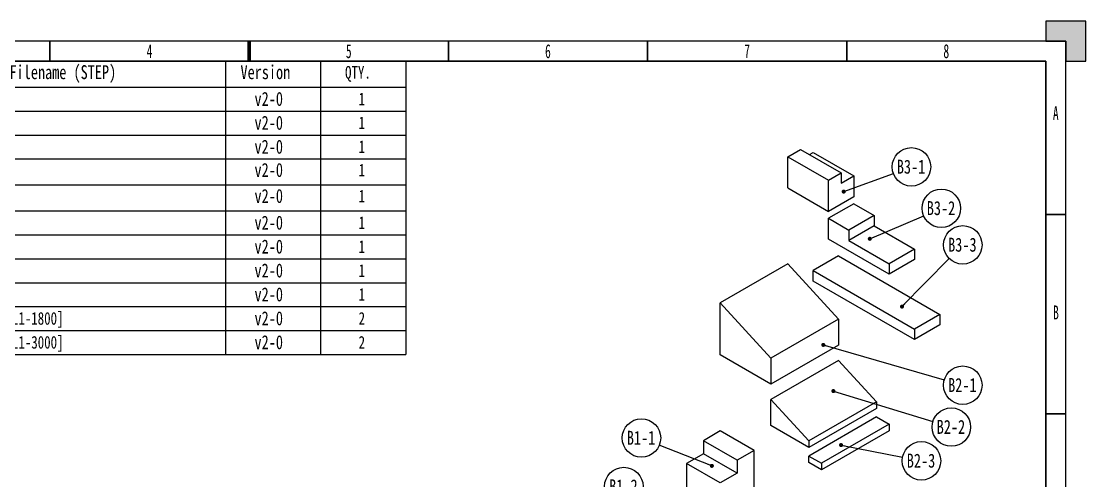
# Model space of a CAD drawing. Header units: millimetres. Extents: x 0 to 420, y 0 to 297.
# Drawn here: x 152.8 to 420, y 181.7 to 297 of the extents above; entities that cross this region are included whole.
import ezdxf

# ---------------------------------------------------------------- set-up
doc = ezdxf.new("R2010")
doc.units = ezdxf.units.MM
for name, color, linetype in [('ANNOTATION', 150, 'Continuous'), ('BORDER', 7, 'Continuous'), ('MODELS', 7, 'Continuous')]:
    doc.layers.add(name, color=color, linetype=linetype)
doc.styles.add('SLDTEXTSTYLE0', font='TXT', dxfattribs={"width": 0.605})
doc.styles.add('SLDTEXTSTYLE1', font='TXT', dxfattribs={"width": 0.75})
doc.dimstyles.new('SLDDIMSTYLE0', dxfattribs={"dimtxt": 0.18, "dimasz": 1.016, "dimexe": 0, "dimexo": 0.0625, "dimgap": 0, "dimtad": 0, "dimtih": 1, "dimtoh": 1, "dimdec": 0, "dimrnd": 1e-09, "dimzin": 0, "dimdsep": 46, "dimtxsty": 'Standard', "dimblk1": 'DOT', "dimblk2": 'DOT', "dimsah": 1, "dimcen": 0.09, "dimadec": 0, "dimazin": 0, "dimtfac": 1.016, "dimtdec": 0, "dimtofl": 0, "dimtmove": 0, "dimatfit": 3, "dimldrblk": 'DOT', "dimfxl": 1, "dimfrac": 2, "dimtolj": 1, "dimtzin": 0, "dimarcsym": 0})

# ---------------------------------------------------------------- blocks, each defined once
blk = doc.blocks.new('SW_TABLEANNOTATION_0')
at = {"layer": 'MODELS', "color": 0}
for p, q in [((0, 0), (0, -6.53)), ((0, 0), (25.88, 0)), ((25.88, 0), (25.88, -6.53)), ((25.88, 0), (73.53, 0)), ((73.53, 0), (73.53, -6.53)), ((73.53, 0), (110.5, 0)), ((110.5, 0), (110.5, -6.53)), ((110.5, 0), (184.06, 0)), ((184.06, 0), (184.06, -6.53)), ((184.06, 0), (207.94, 0)), ((207.94, 0), (207.94, -6.53)), ((207.94, 0), (229.36, 0)), ((229.36, 0), (229.36, -6.53)), ((0, -6.53), (25.88, -6.53)), ((0, -6.53), (0, -12.53)), ((25.88, -6.53), (73.53, -6.53)), ((25.88, -6.53), (25.88, -12.53)), ((73.53, -6.53), (110.5, -6.53)), ((73.53, -6.53), (73.53, -12.53)), ((110.5, -6.53), (184.06, -6.53)), ((110.5, -6.53), (110.5, -12.53)), ((184.06, -6.53), (207.94, -6.53)), ((184.06, -6.53), (184.06, -12.53)), ((207.94, -6.53), (229.36, -6.53)), ((207.94, -6.53), (207.94, -12.53)), ((229.36, -6.53), (229.36, -12.53)), ((0, -12.53), (0, -18.53)), ((0, -12.53), (25.88, -12.53)), ((25.88, -12.53), (25.88, -18.53)), ((25.88, -12.53), (73.53, -12.53)), ((73.53, -12.53), (73.53, -18.53)), ((73.53, -12.53), (110.5, -12.53)), ((110.5, -12.53), (110.5, -18.53)), ((110.5, -12.53), (184.06, -12.53)), ((184.06, -12.53), (184.06, -18.53)), ((184.06, -12.53), (207.94, -12.53)), ((207.94, -12.53), (207.94, -18.53)), ((207.94, -12.53), (229.36, -12.53)), ((229.36, -12.53), (229.36, -18.53)), ((0, -18.53), (0, -24.53)), ((0, -18.53), (25.88, -18.53)), ((25.88, -18.53), (25.88, -24.53)), ((25.88, -18.53), (73.53, -18.53)), ((73.53, -18.53), (73.53, -24.53)), ((73.53, -18.53), (110.5, -18.53)), ((110.5, -18.53), (110.5, -24.53)), ((110.5, -18.53), (184.06, -18.53)), ((184.06, -18.53), (184.06, -24.53)), ((184.06, -18.53), (207.94, -18.53)), ((207.94, -18.53), (207.94, -24.53)), ((207.94, -18.53), (229.36, -18.53)), ((229.36, -18.53), (229.36, -24.53)), ((0, -24.53), (0, -31.05)), ((0, -24.53), (25.88, -24.53)), ((25.88, -24.53), (25.88, -31.05)), ((25.88, -24.53), (73.53, -24.53)), ((73.53, -24.53), (73.53, -31.05)), ((73.53, -24.53), (110.5, -24.53)), ((110.5, -24.53), (110.5, -31.05)), ((110.5, -24.53), (184.06, -24.53)), ((184.06, -24.53), (184.06, -31.05)), ((184.06, -24.53), (207.94, -24.53)), ((207.94, -24.53), (207.94, -31.05)), ((207.94, -24.53), (229.36, -24.53)), ((229.36, -24.53), (229.36, -31.05)), ((0, -31.05), (0, -37.58)), ((0, -31.05), (25.88, -31.05)), ((25.88, -31.05), (25.88, -37.58)), ((25.88, -31.05), (73.53, -31.05)), ((73.53, -31.05), (73.53, -37.58)), ((73.53, -31.05), (110.5, -31.05)), ((110.5, -31.05), (110.5, -37.58)), ((110.5, -31.05), (184.06, -31.05)), ((184.06, -31.05), (184.06, -37.58)), ((184.06, -31.05), (207.94, -31.05)), ((207.94, -31.05), (207.94, -37.58)), ((207.94, -31.05), (229.36, -31.05)), ((229.36, -31.05), (229.36, -37.58)), ((0, -37.58), (0, -43.58)), ((0, -37.58), (25.88, -37.58)), ((25.88, -37.58), (25.88, -43.58)), ((25.88, -37.58), (73.53, -37.58)), ((73.53, -37.58), (73.53, -43.58)), ((73.53, -37.58), (110.5, -37.58)), ((110.5, -37.58), (110.5, -43.58)), ((110.5, -37.58), (184.06, -37.58)), ((184.06, -37.58), (184.06, -43.58)), ((184.06, -37.58), (207.94, -37.58)), ((207.94, -37.58), (207.94, -43.58)), ((207.94, -37.58), (229.36, -37.58)), ((229.36, -37.58), (229.36, -43.58)), ((0, -43.58), (0, -49.58)), ((0, -43.58), (25.88, -43.58)), ((25.88, -43.58), (25.88, -49.58)), ((25.88, -43.58), (73.53, -43.58)), ((73.53, -43.58), (73.53, -49.58)), ((73.53, -43.58), (110.5, -43.58)), ((110.5, -43.58), (110.5, -49.58)), ((110.5, -43.58), (184.06, -43.58)), ((184.06, -43.58), (184.06, -49.58)), ((184.06, -43.58), (207.94, -43.58)), ((207.94, -43.58), (207.94, -49.58)), ((207.94, -43.58), (229.36, -43.58)), ((229.36, -43.58), (229.36, -49.58)), ((0, -49.58), (0, -55.58)), ((0, -49.58), (25.88, -49.58)), ((25.88, -49.58), (25.88, -55.58)), ((25.88, -49.58), (73.53, -49.58)), ((73.53, -49.58), (73.53, -55.58)), ((73.53, -49.58), (110.5, -49.58)), ((110.5, -49.58), (110.5, -55.58)), ((110.5, -49.58), (184.06, -49.58)), ((184.06, -49.58), (184.06, -55.58)), ((184.06, -49.58), (207.94, -49.58)), ((207.94, -49.58), (207.94, -55.58)), ((207.94, -49.58), (229.36, -49.58)), ((229.36, -49.58), (229.36, -55.58)), ((0, -55.58), (0, -61.58)), ((0, -55.58), (25.88, -55.58)), ((25.88, -55.58), (25.88, -61.58)), ((25.88, -55.58), (73.53, -55.58)), ((73.53, -55.58), (73.53, -61.58)), ((73.53, -55.58), (110.5, -55.58)), ((110.5, -55.58), (110.5, -61.58)), ((110.5, -55.58), (184.06, -55.58)), ((184.06, -55.58), (184.06, -61.58)), ((184.06, -55.58), (207.94, -55.58)), ((207.94, -55.58), (207.94, -61.58)), ((207.94, -55.58), (229.36, -55.58)), ((229.36, -55.58), (229.36, -61.58)), ((0, -61.58), (0, -67.58)), ((0, -61.58), (25.88, -61.58)), ((25.88, -61.58), (25.88, -67.58)), ((25.88, -61.58), (73.53, -61.58)), ((73.53, -61.58), (73.53, -67.58)), ((73.53, -61.58), (110.5, -61.58)), ((110.5, -61.58), (110.5, -67.58)), ((110.5, -61.58), (184.06, -61.58)), ((184.06, -61.58), (184.06, -67.58)), ((184.06, -61.58), (207.94, -61.58)), ((207.94, -61.58), (207.94, -67.58)), ((207.94, -61.58), (229.36, -61.58)), ((229.36, -61.58), (229.36, -67.58)), ((0, -67.58), (0, -73.58)), ((0, -67.58), (25.88, -67.58)), ((25.88, -67.58), (25.88, -73.58)), ((25.88, -67.58), (73.53, -67.58)), ((73.53, -67.58), (73.53, -73.58)), ((73.53, -67.58), (110.5, -67.58)), ((110.5, -67.58), (110.5, -73.58)), ((110.5, -67.58), (184.06, -67.58)), ((184.06, -67.58), (184.06, -73.58)), ((184.06, -67.58), (207.94, -67.58)), ((207.94, -67.58), (207.94, -73.58)), ((207.94, -67.58), (229.36, -67.58)), ((229.36, -67.58), (229.36, -73.58)), ((0, -73.58), (25.88, -73.58)), ((25.88, -73.58), (73.53, -73.58)), ((73.53, -73.58), (110.5, -73.58)), ((110.5, -73.58), (184.06, -73.58)), ((184.06, -73.58), (207.94, -73.58)), ((207.94, -73.58), (229.36, -73.58))]:
    blk.add_line(p, q, dxfattribs=at)
at = {"layer": 'MODELS', "color": 0, "attachment_point": 1, "style": 'SLDTEXTSTYLE1'}
for s, insert, char_height in [('#', (11.26, -1.01), 3.5), ('Part Name', (38.7, -1.22), 3.175), ('Configuration', (76.48, -1.01), 3.5), ('Filename (STEP)', (129.83, -1.01), 3.5), ('Version', (187.82, -1.01), 3.5), ('QTY.', (214.07, -1.22), 3.175), ('1', (11.77, -7.88), 3.17), ('stair', (45.66, -7.88), 3.175), ('B1-1', (87.32, -7.71), 3.5), ('stair_[B1-1]', (111, -7.88), 3.175), ('v2-0', (191.34, -7.71), 3.5), ('1', (217.48, -7.88), 3.17), ('2', (11.77, -13.88), 3.17), ('stair', (45.66, -13.88), 3.175), ('B1-2', (87.32, -13.71), 3.5), ('stair_[B1-2]', (111, -13.88), 3.175), ('v2-0', (191.34, -13.71), 3.5), ('1', (217.48, -13.88), 3.17), ('3', (11.77, -19.88), 3.17), ('block', (44.02, -19.88), 3.175), ('B1-3', (87.32, -19.71), 3.5), ('block_[B1-3]', (111, -19.88), 3.175), ('v2-0', (191.34, -19.71), 3.5), ('1', (217.48, -19.88), 3.17), ('4', (11.77, -25.75), 3.17), ('wedge', (42.32, -25.75), 3.175), ('B2-2', (87.32, -25.54), 3.5), ('wedge_[B2-2]', (111, -25.75), 3.175), ('v2-0', (191.34, -25.54), 3.5), ('1', (217.48, -25.75), 3.17), ('wedge_[B2-1]', (111, -32.27), 3.175), ('5', (11.77, -32.27), 3.17), ('wedge', (42.32, -32.27), 3.175), ('B2-1', (87.32, -32.07), 3.5), ('v2-0', (191.34, -32.07), 3.5), ('1', (217.48, -32.27), 3.17), ('6', (11.77, -38.94), 3.17), ('block', (44.02, -38.94), 3.175), ('B2-3', (87.32, -38.76), 3.5), ('block_[B2-3]', (111, -38.94), 3.175), ('v2-0', (191.34, -38.76), 3.5), ('1', (217.48, -38.94), 3.17), ('7', (11.77, -44.94), 3.17), ('stair', (45.66, -44.94), 3.175), ('B3-1', (87.32, -44.76), 3.5), ('stair_[B3-1]', (111, -44.94), 3.175), ('v2-0', (191.34, -44.76), 3.5), ('1', (217.48, -44.94), 3.17), ('stair', (45.66, -50.94), 3.175), ('B3-2', (87.32, -50.76), 3.5), ('stair_[B3-2]', (111, -50.94), 3.175), ('8', (11.77, -50.94), 3.17), ('v2-0', (191.34, -50.76), 3.5), ('1', (217.48, -50.94), 3.17), ('9', (11.77, -56.94), 3.17), ('block', (44.02, -56.94), 3.175), ('B3-3', (87.32, -56.76), 3.5), ('block_[B3-3]', (111, -56.94), 3.175), ('v2-0', (191.34, -56.76), 3.5), ('1', (217.48, -56.94), 3.17), ('10', (10.59, -62.94), 3.175), ('frame-beam', (36.65, -62.94), 3.175), ('L1-1800', (83.7, -62.76), 3.5), ('frame-beam_[L1-1800]', (111, -62.94), 3.175), ('v2-0', (191.34, -62.76), 3.5), ('2', (217.48, -62.94), 3.17), ('11', (10.59, -68.94), 3.175), ('frame-beam', (36.65, -68.94), 3.175), ('L1-3000', (83.7, -68.76), 3.5), ('frame-beam_[L1-3000]', (111, -68.94), 3.175), ('v2-0', (191.34, -68.76), 3.5), ('2', (217.48, -68.94), 3.17)]:
    blk.add_mtext(s, dxfattribs=dict(at, insert=insert, char_height=char_height))
blk = doc.blocks.new('SW_NOTE_0_17')
at = {"layer": 'ANNOTATION', "color": 0}
blk.add_circle((-4.49, 1.78), 4.83, dxfattribs=at)
at = {"layer": 'ANNOTATION', "color": 0, "insert": (-4.6, 3.58), "char_height": 3.5, "attachment_point": 2, "style": 'SLDTEXTSTYLE1'}
blk.add_mtext('B1-1', dxfattribs=at)
blk = doc.blocks.new('_Dot')
at = {"color": 0, "linetype": 'ByBlock', "lineweight": -2}
blk.add_line((-0.5, 0), (-1, 0), dxfattribs=at)
at = {"color": 0, "linetype": 'ByBlock', "const_width": 0.5}
blk.add_lwpolyline([(-0.25, 0, 1), (0.25, 0, 1)], format="xyb", close=True, dxfattribs=at)
blk = doc.blocks.new('SW_NOTE_0_18')
at = {"layer": 'ANNOTATION', "color": 0}
blk.add_circle((-4.36, 2.08), 4.83, dxfattribs=at)
at = {"layer": 'ANNOTATION', "color": 0, "insert": (-4.47, 3.88), "char_height": 3.5, "attachment_point": 2, "style": 'SLDTEXTSTYLE1'}
blk.add_mtext('B1-2', dxfattribs=at)
blk = doc.blocks.new('SW_NOTE_0_19')
at = {"layer": 'ANNOTATION', "color": 0}
blk.add_circle((4.74, -0.93), 4.83, dxfattribs=at)
at = {"layer": 'ANNOTATION', "color": 0, "insert": (4.63, 0.87), "char_height": 3.5, "attachment_point": 2, "style": 'SLDTEXTSTYLE1'}
blk.add_mtext('B2-3', dxfattribs=at)
blk = doc.blocks.new('SW_NOTE_0_20')
at = {"layer": 'ANNOTATION', "color": 0}
blk.add_circle((4.62, -1.41), 4.83, dxfattribs=at)
at = {"layer": 'ANNOTATION', "color": 0, "insert": (4.51, 0.39), "char_height": 3.5, "attachment_point": 2, "style": 'SLDTEXTSTYLE1'}
blk.add_mtext('B2-2', dxfattribs=at)
blk = doc.blocks.new('SW_NOTE_0_21')
at = {"layer": 'ANNOTATION', "color": 0}
blk.add_circle((4.64, -1.34), 4.83, dxfattribs=at)
at = {"layer": 'ANNOTATION', "color": 0, "insert": (4.53, 0.46), "char_height": 3.5, "attachment_point": 2, "style": 'SLDTEXTSTYLE1'}
blk.add_mtext('B2-1', dxfattribs=at)
blk = doc.blocks.new('SW_NOTE_0_22')
at = {"layer": 'ANNOTATION', "color": 0}
blk.add_circle((4.54, 1.66), 4.83, dxfattribs=at)
at = {"layer": 'ANNOTATION', "color": 0, "insert": (4.43, 3.46), "char_height": 3.5, "attachment_point": 2, "style": 'SLDTEXTSTYLE1'}
blk.add_mtext('B3-1', dxfattribs=at)
blk = doc.blocks.new('SW_NOTE_0_23')
at = {"layer": 'ANNOTATION', "color": 0}
blk.add_circle((4.44, 1.89), 4.83, dxfattribs=at)
at = {"layer": 'ANNOTATION', "color": 0, "insert": (4.34, 3.69), "char_height": 3.5, "attachment_point": 2, "style": 'SLDTEXTSTYLE1'}
blk.add_mtext('B3-2', dxfattribs=at)
blk = doc.blocks.new('SW_NOTE_0_24')
at = {"layer": 'ANNOTATION', "color": 0}
blk.add_circle((3.39, 3.44), 4.83, dxfattribs=at)
at = {"layer": 'ANNOTATION', "color": 0, "insert": (3.28, 5.24), "char_height": 3.5, "attachment_point": 2, "style": 'SLDTEXTSTYLE1'}
blk.add_mtext('B3-3', dxfattribs=at)

msp = doc.modelspace()

# ---------------------------------------------------------------- hatches: boundary and pattern name
at = {"layer": 'BORDER'}
msp.add_hatch(color=256, dxfattribs=at).paths.add_polyline_path([(415, 292), (415, 287), (420, 287), (420, 297), (410, 297), (410, 292)], flags=0)

# ---------------------------------------------------------------- linework, layer by layer
at = {"color": 7, "linetype": 'Continuous', "lineweight": 25}
for p, q in [((345.226108, 263.02493), (348.408089, 264.861848)), ((348.408089, 264.861848), (358.590426, 258.98371)), ((345.226108, 255.186138), (345.226108, 263.02493)), ((345.226108, 263.02493), (355.408446, 257.146792)), ((350.671198, 263.555383), (351.590069, 264.085836)), ((351.590069, 264.085836), (361.772407, 258.207698)), ((355.408446, 257.146792), (358.590426, 258.98371)), ((355.408446, 249.308), (355.408446, 257.146792)), ((358.590426, 258.98371), (358.590426, 256.370779)), ((358.590426, 256.370779), (361.772407, 258.207698)), ((361.772407, 258.207698), (361.772407, 252.981836)), ((345.226108, 255.186138), (355.408446, 249.308)), ((361.772407, 252.981836), (355.408446, 249.308)), ((361.772407, 251.246495), (355.408446, 247.572659)), ((361.772407, 251.246495), (366.863576, 248.307426)), ((355.408446, 247.572659), (360.499615, 244.633589)), ((355.408446, 242.346798), (355.408446, 247.572659)), ((366.863576, 248.307426), (360.499615, 244.633589)), ((366.863576, 248.307426), (366.863576, 245.694495)), ((366.863576, 245.694495), (360.499615, 242.020659)), ((360.499615, 244.633589), (360.499615, 242.020659)), ((366.863576, 245.694495), (377.045913, 239.816357)), ((370.681952, 233.52959), (355.408446, 242.346798)), ((360.499615, 242.020659), (370.681952, 236.14252)), ((357.95403, 238.12867), (351.590069, 234.454834)), ((357.95403, 238.12867), (383.409875, 223.433324)), ((377.045913, 239.816357), (370.681952, 236.14252)), ((377.045913, 239.816357), (377.045913, 237.203426)), ((345.226108, 236.16477), (328.255546, 226.367872)), ((345.226108, 236.16477), (357.95403, 222.28477)), ((377.045913, 237.203426), (370.681952, 233.52959)), ((370.681952, 236.14252), (370.681952, 233.52959)), ((351.590069, 231.841903), (351.590069, 234.454834)), ((351.590069, 234.454834), (377.045913, 219.759488)), ((377.045913, 217.146557), (351.590069, 231.841903)), ((328.255546, 226.367872), (340.983468, 212.487873)), ((328.255546, 213.303219), (328.255546, 226.367872)), ((357.95403, 222.28477), (340.983468, 212.487873)), ((357.95403, 222.28477), (357.95403, 215.752444)), ((383.409875, 223.433324), (377.045913, 219.759488)), ((383.409875, 223.433324), (383.409875, 220.820394)), ((383.409875, 220.820394), (377.045913, 217.146557)), ((377.045913, 219.759488), (377.045913, 217.146557)), ((357.95403, 215.752444), (340.983468, 205.955546)), ((340.983468, 205.955546), (328.255546, 213.303219)), ((340.983468, 212.487873), (340.983468, 205.955546)), ((357.95403, 211.936916), (340.983468, 202.140019)), ((357.95403, 211.936916), (367.499972, 201.526916)), ((340.983468, 202.140019), (350.529409, 191.730019)), ((340.983468, 195.607692), (340.983468, 202.140019)), ((367.499972, 201.526916), (350.529409, 191.730019)), ((367.499972, 201.526916), (367.499972, 199.893835)), ((367.499972, 199.893835), (350.529409, 190.096937)), ((367.499972, 197.741758), (350.529409, 187.944861)), ((367.499972, 197.741758), (370.681952, 195.90484)), ((350.529409, 190.096937), (340.983468, 195.607692)), ((370.681952, 195.90484), (353.71139, 186.107942)), ((370.681952, 195.90484), (370.681952, 194.271758)), ((328.255546, 194.239224), (324.012905, 191.79)), ((336.740827, 189.340775), (328.255546, 194.239224)), ((370.681952, 194.271758), (353.71139, 184.474861)), ((332.498186, 186.891551), (324.012905, 191.79)), ((324.012905, 191.79), (324.012905, 188.523836)), ((350.529409, 191.730019), (350.529409, 190.096937)), ((324.012905, 188.523836), (319.770264, 186.074612)), ((332.498186, 183.625388), (324.012905, 188.523836)), ((336.740827, 189.340775), (332.498186, 186.891551)), ((336.740827, 179.542285), (336.740827, 189.340775)), ((350.529409, 186.311779), (350.529409, 187.944861)), ((350.529409, 187.944861), (353.71139, 186.107942)), ((328.255546, 181.176163), (319.770264, 186.074612)), ((319.770264, 186.074612), (319.770264, 179.542285)), ((332.498186, 186.891551), (332.498186, 183.625388)), ((353.71139, 184.474861), (350.529409, 186.311779)), ((353.71139, 186.107942), (353.71139, 184.474861)), ((332.498186, 183.625388), (328.255546, 181.176163))]:
    msp.add_line(p, q, dxfattribs=at)
at = {"layer": 'BORDER'}
for p, q in [((420, 297), (410, 297)), ((410, 297), (410, 292)), ((420, 287), (420, 297)), ((410, 292), (415, 292)), ((415, 292), (415, 287)), ((415, 287), (420, 287))]:
    msp.add_line(p, q, dxfattribs=at)
at = {"layer": 'BORDER', "linetype": 'Continuous', "lineweight": 25}
for p, q in [((415, 292), (15, 292)), ((415, 5), (415, 292))]:
    msp.add_line(p, q, dxfattribs=at)
at = {"layer": 'BORDER', "linetype": 'Continuous', "lineweight": 35}
for p, q in [((160, 287), (160, 292)), ((260, 287), (260, 292)), ((310, 292), (310, 287)), ((360, 287), (360, 292)), ((410, 287), (20, 287)), ((410, 10), (410, 287)), ((415, 248.5), (410, 248.5)), ((410, 198.5), (415, 198.5))]:
    msp.add_line(p, q, dxfattribs=at)
at = {"layer": 'BORDER', "linetype": 'Continuous', "lineweight": 70}
msp.add_line((210, 292), (210, 287), dxfattribs=at)

# ---------------------------------------------------------------- block references
at = {"layer": 'ANNOTATION'}
for name, p in [('SW_NOTE_0_22', (371.716007, 258.820239)), ('SW_NOTE_0_23', (379.327763, 248.201011)), ('SW_NOTE_0_24', (385.749915, 237.466962)), ('SW_NOTE_0_21', (384.500834, 207.045078)), ('SW_NOTE_0_20', (381.656896, 196.611304)), ('SW_NOTE_0_17', (312.964419, 190.682473)), ('SW_NOTE_0_19', (374.01915, 187.65894)), ('SW_NOTE_0_18', (308.415969, 178.204991))]:
    msp.add_blockref(name, p, dxfattribs=at)
at = {"layer": 'MODELS'}
msp.add_blockref('SW_TABLEANNOTATION_0', (20, 287), dxfattribs=at)

# ---------------------------------------------------------------- texts
at = {"layer": 'BORDER', "color": 7, "char_height": 3.5, "attachment_point": 2, "style": 'SLDTEXTSTYLE0'}
for s, insert in [('4', (184.993924, 291.267929)), ('5', (235.000304, 291.267929)), ('6', (285.000608, 291.267929)), ('7', (335.003646, 291.267929)), ('8', (385.000911, 291.267929)), ('A', (412.481163, 275.708263)), ('B', (412.519748, 225.708263))]:
    msp.add_mtext(s, dxfattribs=dict(at, insert=insert))

# ---------------------------------------------------------------- leaders
at = {"layer": 'ANNOTATION'}
for points in [[(359.240403, 254.264726), (371.716007, 258.820239)], [(365.794066, 242.431723), (379.327763, 248.201011)], [(373.878057, 225.424709), (385.749915, 237.466962)], [(354.129851, 215.825312), (384.500834, 207.045078)], [(356.665842, 204.232214), (381.656896, 196.611304)], [(326.156047, 185.468608), (312.964419, 190.682473)], [(358.587228, 190.683673), (374.01915, 187.65894)]]:
    msp.add_leader(points, dimstyle='SLDDIMSTYLE0', dxfattribs=at)

doc.saveas('drawing.dxf')
